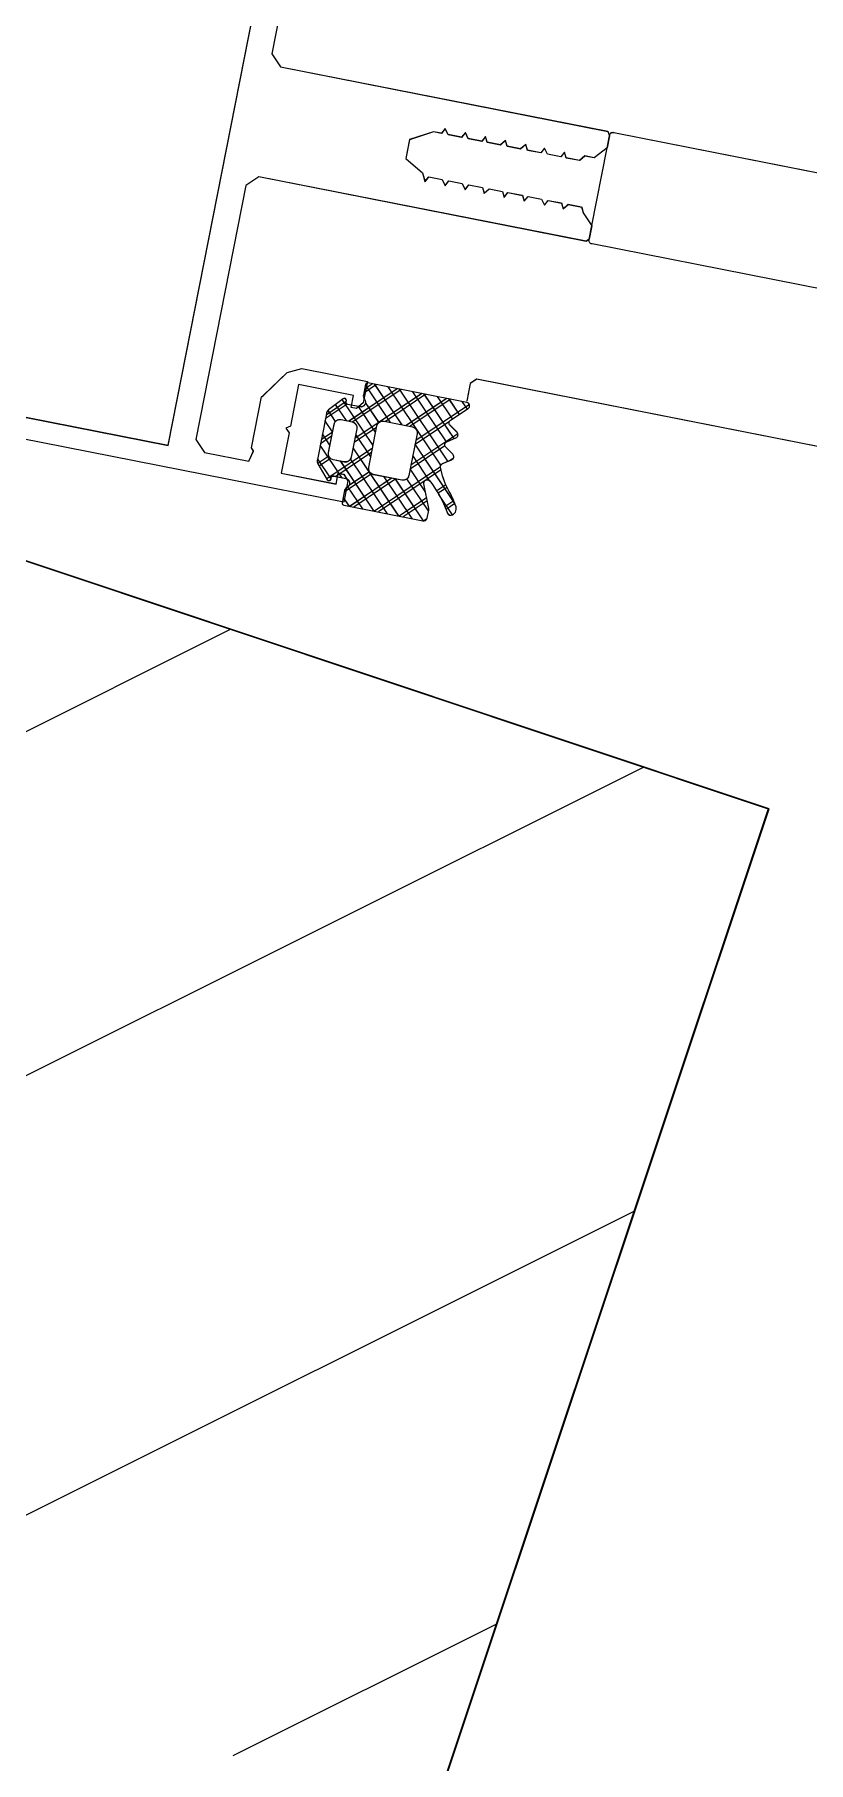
# Model space of a CAD drawing. Header units: millimetres. Extents: x -13407 to 95998, y -2719 to 109387.
# Drawn here: x 23757.5 to 23826.5, y 57328.6 to 57482.6 of the extents above; entities that cross this region are included whole.
import ezdxf

# ---------------------------------------------------------------- set-up
doc = ezdxf.new("R2010")
doc.units = ezdxf.units.MM
for name, color, linetype, lineweight in [('АР_Колонны', 5, 'Continuous', 30), ('АР_Колонны Штрих', 250, 'Continuous', 5), ('АР_Перегородки витражные', 152, 'Continuous', 13), ('АР_Размеры', 175, 'Continuous', 9), ('АР_Сущ Несущая стена', 202, 'Continuous', 30)]:
    doc.layers.add(name, color=color, linetype=linetype, lineweight=lineweight)
doc.layers.get('АР_Размеры').off()

# ---------------------------------------------------------------- blocks, each defined once
blk = doc.blocks.new('A$C22cfc1ba')
at = {"layer": 'АР_Колонны Штрих', "ltscale": 100}
h = blk.add_hatch(dxfattribs=at)
h.set_pattern_fill('ANSI35', color=253, scale=500, angle=161.5398319781508)
h.set_pattern_definition([(206.5398319781508, (904557.4273380883, -334887.6328481992), (55.8524828572085, -111.8279936272007), []), (206.5398319781508, (904473.5870999867, -334859.6450928613), (55.8524828572085, -111.8279936272007), [156.25, -31.25, 0, -31.25])])
h.paths.add_polyline_path([(8997.083304987558, 6104.928762437761), (9376.500911370626, 5978.270640051065), (9503.159033757322, 6357.688246434132), (9123.741427374254, 6484.346368820829)])
at = {"layer": 'АР_Колонны', "color": 253, "ltscale": 100}
blk.add_lwpolyline([(9376.500911370626, 5978.270640051065), (8997.083304987558, 6104.928762437761), (9123.741427374254, 6484.346368820829), (9503.159033757322, 6357.688246434132)], close=True, dxfattribs=at)
blk = doc.blocks.new('стойка витр.')
h = blk.add_hatch()
h.set_pattern_fill('ANSI37', color=253, scale=0.5, angle=-69.23283665521843)
h.set_pattern_definition([(335.7671633447816, (-69115.31625940584, 318510.9409690977), (0.6515825639889636, 1.447617495164233), []), (65.76716334478155, (-69115.31625940584, 318510.9409690977), (-1.447617495164233, 0.6515825639889636), [])])
edge = h.paths.add_edge_path()
edge.add_line((-7.614656875375658, -25.62993601259222), (-7.273265914729564, -26.53020796886267))
edge.add_arc((-7.672138333263274, -26.68151659366696), 0.4266069692434679, -30.765631391378577, 20.77378547182468, ccw=False)
edge.add_arc((-6.938850257283542, -27.11794408495156), 0.4267278803339729, 149.2463648056786, 290.7703475873838)
edge.add_line((-6.787522688187892, -27.51693863464607), (-5.761497533734655, -27.12786096686614))
edge.add_arc((-5.826270069284272, -26.95688741173914), 0.1828317202082013, 290.7489596719217, 380.7853669983573)
edge.add_line((-5.655337706935825, -26.89200624793739), (-5.698566115868744, -26.77800989551906))
edge.add_arc((-5.527559815348082, -26.71316091253391), 0.1828894349380834, 65.75635340077491, 200.7677215485159, ccw=False)
edge.add_line((-5.452462167653721, -26.54640093915077), (-3.994188920449233, -27.29736676610628))
edge.add_arc((-4.339684557994865, -27.83227055815794), 0.6367804192296694, 19.809448943918426, 57.14148607166612, ccw=False)
edge.add_line((-3.740585688123247, -27.61647007986176), (-2.270775810728082, -31.49246202532231))
edge.add_arc((-2.862326952422118, -31.72816639327794), 0.6367804192285443, -15.60715938413449, 21.72487774361298, ccw=False)
edge.add_line((-2.249025291763246, -31.89948590572749), (-2.842686385673005, -33.42856309223862))
edge.add_arc((-3.009474684396633, -33.35352837480535), 0.1828894349365558, 200.7666051236535, 335.7779732896313, ccw=False)
edge.add_line((-3.180482248484623, -33.41837402567035), (-3.223710657359334, -33.30437767335388))
edge.add_arc((-3.394684212462365, -33.36915020895407), 0.1828317202037067, 20.74895968940122, 110.7853670142414)
edge.add_line((-3.459565376309911, -33.19821784662781), (-4.485590530792251, -33.58729551440774))
edge.add_arc((-4.334307311281267, -33.98630688185023), 0.4267278803335083, 110.7639791032461, 252.2879618854569)
edge.add_arc((-4.593835025358378, -34.79921876089735), 0.4266069692128739, 20.760541213745626, 72.2999580801698, ccw=False)
edge.add_line((-4.194927641627146, -34.64800234186259), (-3.805871961842058, -35.67396951244882))
edge.add_arc((-3.976804324152614, -35.73885067632053), 0.1828317201976034, -69.25104032001241, 20.78536702306718, ccw=False)
edge.add_line((-3.912031788582681, -35.9098242314285), (-10.63804850899032, -38.46038830642647))
edge.add_arc((-10.76198657700206, -38.18099989774544), 0.3056444463879536, 200.8460379983515, 293.92230867425997, ccw=False)
edge.add_line((-11.04762355046114, -38.2897659172595), (-11.3069940036512, -37.6057878035499))
edge.add_arc((-11.02280217192234, -37.49789568213767), 0.3039830703908278, 175.7219656777917, 200.7890354028728, ccw=False)
edge.add_line((-11.32593828623067, -37.47521963119652), (-11.26283276302274, -35.23454482450325))
edge.add_arc((-11.5667631736687, -35.21197449929495), 0.3047673113958011, 355.7529257944983, 510.3971654946409)
edge.add_arc((-3.085478140807247, -39.81161386289363), 9.95296756819478, 151.493160172311, 169.5799937381118)
edge.add_arc((-13.27454869620142, -38.00608067109534), 0.4002801790508524, 282.30928711923883, 359.2250395672268, ccw=False)
edge.add_arc((-13.15914824141406, -37.79549114656839), 0.6024183835459826, 172.8865217206561, 267.13931994465963, ccw=False)
edge.add_arc((-2.924576102079248, -39.73891867786803), 11.01872594919693, 160.6453850739864, 169.4469810176308, ccw=False)
edge.add_arc((-19.07760885644255, -34.09585671602533), 6.091684827120307, 340.9199566399376, 360.7754221413588)
edge.add_arc((-13.29124725463213, -34.01305259408502), 0.3047655738143686, 359.9316076928689, 436.4302022680961)
edge.add_line((-13.21974018984474, -33.71679460741143), (-14.0766899229202, -33.52020163946145))
edge.add_arc((-14.00514734915965, -33.22393144415915), 0.3047857747414494, 145.1100748207506, 256.424251871352, ccw=False)
edge.add_line((-14.2551486332959, -33.04959347808472), (-13.74402617113083, -32.33421562775766))
edge.add_arc((-13.99402745527389, -32.1598776616858), 0.3047857747455562, 325.1100748218798, 436.4242518702226)
edge.add_line((-13.92248488150653, -31.86360746638093), (-14.7794566025841, -31.6669565144839))
edge.add_arc((-14.7079140287954, -31.37068631918638), 0.3047857747434108, 145.1100748199116, 256.4242518659954, ccw=False)
edge.add_line((-14.95791531293071, -31.19634835310717), (-14.44679285076563, -30.48097050278011))
edge.add_arc((-14.69684457899481, -30.30662212908397), 0.3048331054870662, 325.1138936033488, 425.7589859189499)
edge.add_line((-14.57168746687239, -30.0286672415823), (-16.28069433249766, -29.27720980550657))
edge.add_arc((-16.15556139849932, -28.99925320327871), 0.3048247429148342, 110.79403674408451, 245.7632621299588, ccw=False)
edge.add_line((-16.26377712844987, -28.71428394233226), (-7.850470401957864, -25.52388481301023))
edge.add_arc((-7.785589238115906, -25.69481717533219), 0.1828317201977073, 20.785366643697614, 110.7853670130821, ccw=False)
edge = h.paths.add_edge_path(flags=16)
edge.add_line((-3.343847721320344, -31.0696095920357), (-4.256775251385989, -28.66215553430811))
edge.add_arc((-4.763091039367282, -28.8541548874382), 0.5414973949720253, 20.7671633452251, 110.7671633452251)
edge.add_line((-4.955090392497368, -28.34783909945691), (-5.880512773175724, -28.69876731990371))
edge.add_arc((-5.68851342006019, -29.20508310789228), 0.5414973949736688, 110.7671633435124, 200.7671633435124)
edge.add_line((-6.194829208048759, -29.39708246100781), (-5.281901677954011, -31.8045365187354))
edge.add_arc((-4.775585889972717, -31.61253716560532), 0.5414973949720253, 200.7671633452251, 290.7671633452251)
edge.add_line((-4.583586536842631, -32.11885295358661), (-3.658164156164275, -31.76792473313981))
edge.add_arc((-3.850163509294362, -31.26160894516579), 0.541497394965222, 290.7671633454981, 380.7671633454981)
edge = h.paths.add_edge_path(flags=16)
edge.add_line((-6.665125275787432, -32.97088079506648), (-8.003619441966293, -29.4411776089255))
edge.add_arc((-8.509935229947587, -29.63317696205559), 0.5414973949720253, 20.7671633452251, 110.7671633452251)
edge.add_line((-8.701934583077673, -29.12686117407429), (-11.1093675273587, -30.03978069775621))
edge.add_arc((-10.91736817424317, -30.54609648574478), 0.5414973949736688, 110.7671633435124, 200.7671633435124)
edge.add_line((-11.42368396223173, -30.73809583886032), (-10.08518979602377, -34.2677990250013))
edge.add_arc((-9.578874008042476, -34.07579967187121), 0.5414973949720253, 200.7671633452251, 290.7671633452251)
edge.add_line((-9.38687465491239, -34.5821154598525), (-6.979441710631363, -33.66919593617058))
edge.add_arc((-7.171441063761449, -33.16288014819656), 0.541497394965222, 290.7671633454981, 380.7671633454981)
at = {"color": 253, "lineweight": 0, "ltscale": 100, "transparency": 33554687}
for points in [[(-12.4510803312005, 26.30097287951503), (-4.305940852005733, 4.821667629301373), (-4.8720624113339, 3.563811556159635), (-32.68827406296623, -6.984337978748954), (-32.78663952485658, -7.412805841304362), (-32.39756185706938, -8.438830995786702), (-31.09647737510386, -9.118948907402228), (-30.2985029091069, -8.81635004535201), (-29.78357822878752, -9.142708211846184), (-28.64349873815081, -8.710380147196702), (-28.58844165704795, -8.16787993638718), (-28.18751332900138, -8.537466511741513), (-27.04754980615689, -8.105182423096267), (-26.87849637278123, -7.51945380341931), (-26.47751006082399, -7.889018390778801), (-25.33748855406884, -7.456712314131437), (-25.28243147299509, -6.914212103321915), (-24.7675067926466, -7.240570269808813), (-23.62748528589145, -6.808264193168725), (-23.5724282048177, -6.265763982351928), (-23.05744554058765, -6.592100160843984), (-21.91748201774317, -6.159816072198737), (-21.86242493664031, -5.617315861389216), (-21.46149660859373, -5.986902436743549), (-20.32147510183859, -5.554596360096184), (-20.15236368455226, -4.968845752424386), (-19.75143535650568, -5.338432327778719), (-18.6114718336612, -4.906148239133472), (-18.44241840028553, -4.320419619456516), (-18.0414320883574, -4.689984206808731), (-17.35739599072258, -4.430591765623831), (-15.14439867439796, -4.764904394331097), (-14.53915697429329, -6.360969294146344), (-15.78927863537683, -7.87813783652382), (-15.87193323494284, -8.691881148712127), (-16.27286156296032, -8.322294573416002), (-17.41288306971546, -8.754600650063367), (-17.58193650312023, -9.340329269682115), (-17.9828648311377, -8.97074269438599), (-19.12288633789285, -9.403048771026079), (-19.29193977129762, -9.988777390644827), (-19.69292608322576, -9.61921280335082), (-20.83288960607024, -10.05149689199607), (-20.8879466871731, -10.59399710274738), (-21.40287136749248, -10.26763893631141), (-22.54295085812919, -10.6999670009609), (-22.59800793926115, -11.24246721171221), (-22.99893626727862, -10.87288063641608), (-24.25289614239591, -11.34839313392149), (-24.30795322352787, -11.89089334468008), (-24.70893953545601, -11.52132875738607), (-25.84896104221116, -11.95363483402616), (-26.01801447558682, -12.53936345364491), (-26.4189428036334, -12.16977687834878), (-27.55896431035944, -12.60208295499615), (-27.61402139149141, -13.14458316574746), (-28.12900405569235, -12.81824698731361), (-29.26896757853683, -13.25053107595886), (-29.32402465966879, -13.79303128671745), (-29.89022619093885, -15.05085136390699), (-29.45792011427693, -16.19087287064031), (-29.14341260807123, -16.33238676948531), (-1.327200956468005, -5.784237234569446), (-0.06938087928574532, -6.350438765824947), (8.118987008783733, -27.94374036834779), (7.552865449426463, -29.20159644143132), (3.790811872313498, -30.62819989795389), (3.216969908826286, -29.80262791351561), (3.358505795680685, -29.48817839122057), (1.715760294842767, -25.15614305267809), (1.558535533695249, -25.08537510928727), (-0.902061547501944, -23.41060979175381), (-2.258247086545452, -23.27287612311193), (-7.844300284108613, -25.39115610946465), (-7.152623754285742, -27.21515572990756), (-6.480474312818842, -27.61228183979256), (-6.024430919787847, -27.43934621633525), (-6.413508587575052, -26.41332106186019), (-1.739484192192322, -24.64089033441996), (-0.3993375533900689, -28.17495120693638), (0.02910832117777318, -28.2732586849088), (-0.1831955090747215, -28.74493296838773), (1.113700732850702, -32.16493950470613), (-3.560323662532028, -33.93737023214635), (-3.906150933442404, -33.02539941386931), (-4.3621943264734, -33.19833503732661), (-4.645266100153094, -33.82723408192396), (-3.953589570330223, -35.65123370236688), (88.61521743849153, -0.5483364844694734)], [(-56.0608929025766, -41.98018508909445), (-55.7778211288678, -41.3512860444971), (-17.47126860445132, -26.8251079561378), (-16.84236955983215, -27.10817972981749), (-16.28037825660431, -28.59019029343472)]]:
    blk.add_lwpolyline(points, dxfattribs=at)
blk.add_lwpolyline([(63.8117502759269, 56.26367979055794), (85.07351613373612, 0.1949089383633691), (10.63088292890461, -28.03438542609365), (-10.63088292890461, 28.03438542610093)], close=True, dxfattribs=at)
for points in [[(-59.94503853938659, -19.40384657128016, -1.575399656426527e-05), (-56.87977393603069, -20.78551547546522, -0.4398191101055806)], [(-56.36006749374792, -22.15601788895583, -1.575399656426528e-05), (-57.73845635901671, -25.2227588602982, -0.2080566110632873)], [(-60.62370682114852, -28.40042247599195), (-29.6323624739598, -16.64818975485105, 0.5239329190821609), (-29.45792011430603, -16.19087287058937), (-29.84699778209324, -15.16484771611431), (-32.39756185706938, -8.438830995786702), (-32.78663952485658, -7.412805841304362, 0.5239329190821609), (-33.2204523376422, -7.186144611914642), (-64.21182667926769, -18.93829823563283, 0.4143255057077639)]]:
    blk.add_lwpolyline(points, format="xyb", dxfattribs=at)
blk.add_lwpolyline([(-7.614656875375658, -25.62993601259222), (-7.273265914729564, -26.53020796886267, -0.2287523810762611), (-7.305569090007339, -26.89973780277796, 0.7101639231358212), (-6.787522688187892, -27.51693863464607), (-5.761497533734655, -27.12786096686614, 0.4143996870914876), (-5.655337706935825, -26.89200624793739), (-5.698566115868744, -26.77800989551906, -0.6682503890445888), (-5.452462167653721, -26.54640093915077), (-3.994188920449233, -27.29736676610628, -0.1643479059441302), (-3.740585688123247, -27.61647007986176), (-2.270775810728082, -31.49246202532231, -0.1643479059441302), (-2.249025291763246, -31.89948590572749), (-2.842686385673005, -33.42856309223862, -0.6682503891596868), (-3.180482248484623, -33.41837402567035), (-3.223710657359334, -33.30437767335388, 0.4143996870833266), (-3.459565376309911, -33.19821784662781), (-4.485590530792251, -33.58729551440774, 0.7101639231391418), (-4.464132105349563, -34.39280682858953, -0.2287523810910513), (-4.194927641627146, -34.64800234186259), (-3.805871961842058, -35.67396951244882, -0.4143996871765861), (-3.912031788582681, -35.9098242314285), (-10.63804850899032, -38.46038830642647, -0.4300281847644905), (-11.04762355046114, -38.2897659172595), (-11.3069940036512, -37.6057878035499, -0.1098139781175365), (-11.32593828623067, -37.47521963119652), (-11.26283276302274, -35.23454482450325, 0.8000358277039689), (-11.83174935798161, -35.06142405519495, 0.07908294790216032), (-12.87430513065192, -38.01149454006372, -0.3488032577412263), (-13.18921346374555, -38.39715882165183, -0.4361245879823007), (-13.75692971088574, -37.72089072036033, -0.03842309887939363), (-13.32058396766661, -36.08715992321959, 0.08685322061285544), (-12.98648189794039, -34.01341638380836, 0.3467629046601076), (-13.21974018984474, -33.71679460741143), (-14.0766899229202, -33.52020163946145, -0.5278770357902526), (-14.2551486332959, -33.04959347808472), (-13.74402617113083, -32.33421562775766, 0.5278770357776507), (-13.92248488150653, -31.86360746638093), (-14.7794566025841, -31.6669565144839, -0.5278770357650493), (-14.95791531293071, -31.19634835310717), (-14.44679285076563, -30.48097050278011, 0.4697389635461835), (-14.57168746687239, -30.0286672415823), (-16.28069433249766, -29.27720980550657, -0.667984424932516), (-16.26377712844987, -28.71428394233226), (-7.850470401957864, -25.52388481301023, -0.4142135642613711)], format="xyb", close=True, dxfattribs=at)
at = {"color": 253}
for points in [[(-6.665125275787432, -32.97088079506648), (-8.003619441966293, -29.4411776089255, 0.414213562373095), (-8.701934583077673, -29.12686117407429), (-11.1093675273587, -30.03978069775621, 0.414213562373095), (-11.42368396223173, -30.73809583886032), (-10.08518979602377, -34.2677990250013, 0.414213562373095), (-9.38687465491239, -34.5821154598525), (-6.979441710631363, -33.66919593617058, 0.414213562373095)], [(-3.343847721320344, -31.0696095920357), (-4.256775251385989, -28.66215553430811, 0.414213562373095), (-4.955090392497368, -28.34783909945691), (-5.880512773175724, -28.69876731990371, 0.414213562373095), (-6.194829208048759, -29.39708246100781), (-5.281901677954011, -31.8045365187354, 0.414213562373095), (-4.583586536842631, -32.11885295358661), (-3.658164156164275, -31.76792473313981, 0.414213562373095)]]:
    blk.add_lwpolyline(points, format="xyb", close=True, dxfattribs=at)
blk = doc.blocks.new('A$Cae753e6d')
h = blk.add_hatch()
h.set_pattern_fill('ANSI37', color=253, scale=0.4999999999999999, angle=11.05056813833426)
h.set_pattern_definition([(56.05056813833426, (-325621.265985979, -14412.00416827056), (-1.316880116997287, 0.8865568269756945), []), (146.0505681383342, (-325621.265985979, -14412.00416827056), (-0.8865568269756945, -1.316880116997287), [])])
edge = h.paths.add_edge_path()
edge.add_line((9.422311599832028, -56.64755076107394), (10.36728703428525, -56.46300046607212))
edge.add_arc((10.44910543868434, -56.88168800458581), 0.4266069692410905, 49.51777340105292, 101.05719026425612, ccw=False)
edge.add_arc((11.00303281618015, -56.23257721432165), 0.4267278803678299, 229.5297695967835, 371.0537523784885)
edge.add_line((11.42184393119533, -56.150760750068), (11.21151499263942, -55.07378777605481))
edge.add_arc((11.03206214064672, -55.10877508535126), 0.1828317201694474, 11.0323644559501, 101.0687717823858)
edge.add_line((10.99696080910508, -54.92934450149187), (10.87730390776414, -54.95271306288487))
edge.add_arc((10.84224677426001, -54.77321503280623), 0.1828894349371676, 146.0397581948862, 281.0511263426273, ccw=False)
edge.add_line((10.69055363093503, -54.67104979566648), (11.67686645395588, -53.36044018491521))
edge.add_arc((12.14578586899953, -53.79125787782336), 0.63678041924009, 100.09285373580951, 137.4248908635572, ccw=False)
edge.add_line((12.03419396467507, -53.16433160686574), (16.10265033214819, -52.36977674829541))
edge.add_arc((16.23513446424144, -52.99262284237732), 0.636780419116041, 64.67624540846452, 102.00828253621222, ccw=False)
edge.add_line((16.50750624388456, -52.41703365222202), (17.91445317131002, -53.26024826329376))
edge.add_arc((17.81234518105123, -53.41197994665619), 0.1828894349345614, -78.94999008860498, 56.06137807737059, ccw=False)
edge.add_line((17.84739881695714, -53.59147865980049), (17.72774191573262, -53.61484722116438))
edge.add_arc((17.76272922512661, -53.7943000731664), 0.1828317201972567, 101.0323644853947, 191.0687718102334)
edge.add_line((17.58329864125699, -53.82940140480059), (17.79362757969648, -54.90637437884288))
edge.add_arc((18.21244778606908, -54.82460446636816), 0.426727880331382, 191.0473838963404, 332.5713666785506)
edge.add_arc((18.96989638354592, -55.21760825723041), 0.4266069692042826, 101.04394600933529, 152.5833628757597, ccw=False)
edge.add_line((18.88817476341501, -54.79890181713563), (19.96508687443566, -54.58858476499154))
edge.add_arc((20.00018820607829, -54.76801534885613), 0.1828317201939407, 11.032364470052812, 101.06877181313212, ccw=False)
edge.add_line((20.17964105808642, -54.73302803951083), (21.55843372305389, -61.79302866350918))
edge.add_arc((21.26213561383305, -61.86803505050477), 0.3056444464046099, -78.87055721437781, 14.205713461530422, ccw=False)
edge.add_line((21.32113300031051, -62.1679314259527), (20.60319159307983, -62.30814279404876))
edge.add_arc((20.54481166466213, -62.00981832130684), 0.3039830703818929, 256.0053704728492, 281.0724401979303, ccw=False)
edge.add_line((20.47129915107507, -62.30477868716116), (18.2734182884451, -61.86440883117029))
edge.add_arc((18.19987592661227, -62.16016994274878), 0.3047673114133021, 76.03633058298733, 230.68057028313)
edge.add_arc((24.1649595457776, -54.57685566072807), 9.952967568197618, 231.7765649659957, 249.8633985317964)
edge.add_arc((20.66566831718335, -64.31503155701597), 0.4002801790500981, 2.592691911632528, 79.50844435961972, ccw=False)
edge.add_arc((20.47757647516795, -64.16574434473631), 0.6024183835098942, 253.1699265163702, 347.42272474037395, ccw=False)
edge.add_arc((24.12046342160097, -54.40599270143939), 11.01872594909505, 240.92878986685412, 249.7303858104985, ccw=False)
edge.add_arc((15.83212724664761, -69.37489710095741), 6.091684827287554, 61.20336143423746, 81.05882693565867)
edge.add_arc((16.7271034230545, -63.65756776326981), 0.304765573773833, 80.21501248920164, 156.7136070644281)
edge.add_line((16.4471639636904, -63.53708559011284), (16.108759613242, -64.34856210592261))
edge.add_arc((15.82881411340204, -64.2280428726535), 0.3047857747146675, 225.3934796143647, 336.70765666496777, ccw=False)
edge.add_line((15.61478315573186, -64.44503392690967), (14.99593229638413, -63.82050590189465))
edge.add_arc((14.78190133872031, -64.03749695616524), 0.3047857747204634, 45.3934796171209, 156.7076566654631)
edge.add_line((14.50195583887398, -63.91697772289626), (14.16349062533118, -64.72846612503054))
edge.add_arc((13.88354512543519, -64.6079468917001), 0.3047857747903789, 225.3934796124579, 336.70765665854196, ccw=False)
edge.add_line((13.66951416770462, -64.82493794600305), (13.0506633084733, -64.20040992098802))
edge.add_arc((12.83661357877662, -64.4174489391681), 0.3048331054787111, 45.39729839756603, 146.0423907131678)
edge.add_line((12.58376943366602, -64.24717545186286), (11.55465451919008, -65.80483884230489))
edge.add_arc((11.30180460331359, -65.63458889688393), 0.3048247428844812, 191.0774415371327, 326.0466669230062, ccw=False)
edge.add_line((11.00265923689585, -65.69315658102278), (9.277982346364297, -56.8620826767874))
edge.add_arc((9.457412930263347, -56.82698134519929), 0.1828317202172859, 101.06877142490299, 191.0687717942871, ccw=False)
edge = h.paths.add_edge_path(flags=16)
edge.add_line((15.50475630001165, -53.35608817577304), (12.97775884275325, -53.84960166733072))
edge.add_arc((13.08155051076756, -54.38105883252138), 0.5414973949906723, 101.0505681359266, 191.0505681359267)
edge.add_line((12.5500933455769, -54.48485050053569), (12.73979932523798, -55.45622521704354))
edge.add_arc((13.27125649036316, -55.35243354906561), 0.5414973949194297, 191.0505681334767, 281.0505681334768)
edge.add_line((13.37504815834109, -55.88389071419078), (15.90204561559949, -55.39037722261855))
edge.add_arc((15.79825394758518, -54.85892005742789), 0.5414973949906723, 281.0505681359267, 371.0505681359267)
edge.add_line((16.32971111277584, -54.75512838941358), (16.14000513323117, -53.78375367289118))
edge.add_arc((15.60854796806234, -53.88754534094187), 0.5414973949762222, 11.05056814014731, 101.0505681401473)
edge = h.paths.add_edge_path(flags=16)
edge.add_line((16.81820486090146, -56.95060756772), (13.11323240352795, -57.67417532925901))
edge.add_arc((13.21702407160046, -58.20563249439147), 0.5414973949447008, 101.0505681431519, 191.0505681431519)
edge.add_line((12.68556690646801, -58.30942416246398), (13.17907606984954, -60.83639945785399))
edge.add_arc((13.71053323503293, -60.73260778981785), 0.541497394987715, 191.050568138341, 281.050568138341)
edge.add_line((13.81432490306906, -61.26406495500123), (17.51929736044258, -60.54049719343311))
edge.add_arc((17.41550569237006, -60.00904002830066), 0.5414973949447008, 281.0505681431519, 371.0505681431519)
edge.add_line((17.94696285750251, -59.90524836022814), (17.45345369412098, -57.37827306483814))
edge.add_arc((16.92199652895215, -57.48206473288883), 0.5414973949762222, 11.05056814014731, 101.0505681401473)
at = {"color": 253, "lineweight": 0, "ltscale": 100, "transparency": 33554687}
for points in [[(-42.57989575096872, -52.64996138155402), (-20.03402428305708, -48.24683397960325), (-18.8897597193718, -49.01712881213462), (-13.18760490964632, -78.2145691072219), (-12.7818851970369, -78.38383808873186), (-11.70491222303826, -78.17350915024872), (-10.81496048928238, -77.0058760252723), (-10.97854041866958, -76.168277716788), (-10.56995763466693, -75.71582088140713), (-10.80366702086758, -74.51913014306047), (-11.32909261167515, -74.37330247237696), (-10.89714126626495, -74.0405025381915), (-11.13082687975839, -72.84393352607731), (-11.6796210318571, -72.5784489541984), (-11.24768157291692, -72.24558815688943), (-11.48137907276396, -71.04895828163717), (-12.00680466345511, -70.90313061099732), (-11.59822187945247, -70.45067377558735), (-11.83191937929951, -69.25404390033509), (-12.35734496999066, -69.10821622968069), (-11.94877407234162, -68.65569853117631), (-12.18245968583506, -67.45912951904756), (-12.70788527664263, -67.31330184837861), (-12.27593393123243, -66.98050191419316), (-12.50963143107947, -65.7838720389409), (-13.05843746953178, -65.51832660393848), (-12.626486124238, -65.18552666975302), (-12.86017173773143, -63.98895765763882), (-13.40896588971373, -63.72347308575991), (-12.97702643077355, -63.39061228848004), (-13.11724968522321, -62.67261001805309), (-12.41423455590848, -60.54778254653502), (-10.73891621269286, -60.22059891495155), (-9.454501144122332, -61.70884704113996), (-8.666381303337403, -61.92765535345825), (-9.098332648631185, -62.2604552876146), (-8.864635148784146, -63.45708516286686), (-8.315840996801853, -63.72256973476033), (-8.74779234197922, -64.05536966893123), (-8.514094842132181, -65.25199954416894), (-7.965300690149888, -65.51748411607696), (-8.397240149090067, -65.85034491337137), (-8.163554535596631, -67.04691392548557), (-7.638128944905475, -67.19274159615452), (-8.046711728908122, -67.64519843153539), (-7.813002342707478, -68.8418891698966), (-7.287576752016321, -68.98771684059466), (-7.719528097310103, -69.32051677475101), (-7.462473922409117, -70.63674268806062), (-6.937048331834376, -70.78257035877323), (-7.368987790658139, -71.11543115605309), (-7.135290290811099, -72.31206103130535), (-6.586496138828807, -72.57754560316971), (-7.018447484122589, -72.91034553736972), (-6.78474998427555, -74.10697541259287), (-6.259324393584393, -74.25280308329093), (-6.667895291233435, -74.70532078178076), (-6.43420967774, -75.90188979389495), (-5.908784087048844, -76.047717464593), (-4.764568500220776, -76.81808504663059), (-3.567938624997623, -76.584387546769), (-3.375373831600882, -76.29827575852687), (-9.077528641326353, -47.10083546345413), (-8.307161059346981, -45.95661987662606), (14.35836730990559, -41.53012391332595), (15.50263187347446, -42.30041874587187), (16.2738300570054, -46.24927907524398), (15.36325110692997, -46.67555325481226), (15.07720018178225, -46.48297657507646), (10.53005534643307, -47.37101756536867), (10.43376700649969, -47.51404302792798), (8.367739864392206, -49.65668362136057), (8.00309199502226, -50.97016818966949), (9.148199046496302, -56.83359980155365), (11.06277032906655, -56.45969093363965), (11.56764145288616, -55.86420863568492), (11.47415532113519, -55.38552016772155), (10.39718234702013, -55.59584910621925), (9.439035672694445, -50.68973356715287), (13.14858219970483, -49.96527250629151), (13.31779031804763, -49.55956467997748), (13.746866705711, -49.84842969955935), (17.33669546828605, -49.14734908640094), (18.29484214261174, -54.05346462546731), (17.33758693293203, -54.24041311624751), (17.43107306468301, -54.71910158421088), (18.00317491497844, -55.10425494366791), (19.91774619743228, -54.73034607573936), (0.9417017695959657, 42.43501381140959)], [(17.36150292877574, -107.1583186339558), (16.7894010784803, -106.7731652744842), (8.936789966071956, -66.56448070413899), (9.321943325572647, -65.99237885387265), (10.87754390446935, -65.68857566999213)]]:
    blk.add_lwpolyline(points, dxfattribs=at)
blk.add_lwpolyline([(-59.24152691301424, 27.57580246441648), (-0.3886317064752802, 39.06956068692671), (14.87165694439318, -39.06956068691215), (-43.98123826214578, -50.56331890943693)], close=True, dxfattribs=at)
blk.add_lwpolyline([(9.422311599832028, -56.64755076107394), (10.36728703428525, -56.46300046607212, -0.2287523810762611), (10.72606386034749, -56.55720759088581, 0.7101639231358212), (11.42184393119533, -56.150760750068), (11.21151499263942, -55.07378777605481, 0.4143996870914876), (10.99696080910508, -54.92934450149187), (10.87730390776414, -54.95271306288487, -0.6682503890445888), (10.69055363093503, -54.67104979566648), (11.67686645395588, -53.36044018491521, -0.1643479059441302), (12.03419396467507, -53.16433160686574), (16.10265033214819, -52.36977674829541, -0.1643479059441302), (16.50750624388456, -52.41703365222202), (17.91445317131002, -53.26024826329376, -0.6682503891596868), (17.84739881695714, -53.59147865980049), (17.72774191573262, -53.61484722116438, 0.4143996870833266), (17.58329864125699, -53.82940140480059), (17.79362757969648, -54.90637437884288, 0.7101639231391418), (18.59120517608244, -55.02117385198653, -0.2287523810910513), (18.88817476341501, -54.79890181713563), (19.96508687443566, -54.58858476499154, -0.4143996871765861), (20.17964105808642, -54.73302803951083), (21.55843372305389, -61.79302866350918, -0.4300281847644905), (21.32113300031051, -62.1679314259527), (20.60319159307983, -62.30814279404876, -0.1098139781175365), (20.47129915107507, -62.30477868716116), (18.2734182884451, -61.86440883117029, 0.8000358277039689), (18.00676217535511, -62.3959456691955, 0.07908294790216032), (20.73855557898059, -63.92144336002821, -0.3488032577412263), (21.0655387485167, -64.29692465541302, -0.4361245879823007), (20.30315572861582, -64.74235973818577, -0.03842309887939363), (18.76650560752023, -64.03654083050787, 0.08685322061285544), (16.77889872831292, -63.35723577810859, 0.3467629046601076), (16.4471639636904, -63.53708559011284), (16.108759613242, -64.34856210592261, -0.5278770357902526), (15.61478315573186, -64.44503392690967), (14.99593229638413, -63.82050590189465, 0.5278770357776507), (14.50195583887398, -63.91697772289626), (14.16349062533118, -64.72846612503054, -0.5278770357650493), (13.66951416770462, -64.82493794600305), (13.0506633084733, -64.20040992098802, 0.4697389635461835), (12.58376943366602, -64.24717545186286), (11.55465451919008, -65.80483884230489, -0.667984424932516), (11.00265923689585, -65.69315658102278), (9.277982346364297, -56.8620826767874, -0.4142135642613711)], format="xyb", close=True, dxfattribs=at)
at = {"color": 253}
for points in [[(15.50475630001165, -53.35608817577304), (12.97775884275325, -53.84960166733072, 0.414213562373095), (12.5500933455769, -54.48485050053569), (12.73979932523798, -55.45622521704354, 0.414213562373095), (13.37504815834109, -55.88389071419078), (15.90204561559949, -55.39037722261855, 0.414213562373095), (16.32971111277584, -54.75512838941358), (16.14000513323117, -53.78375367289118, 0.414213562373095)], [(16.81820486090146, -56.95060756772), (13.11323240352795, -57.67417532925901, 0.414213562373095), (12.68556690646801, -58.30942416246398), (13.17907606984954, -60.83639945785399, 0.414213562373095), (13.81432490306906, -61.26406495500123), (17.51929736044258, -60.54049719343311, 0.414213562373095), (17.94696285750251, -59.90524836022814), (17.45345369412098, -57.37827306483814, 0.414213562373095)]]:
    blk.add_lwpolyline(points, format="xyb", close=True, dxfattribs=at)
at = {"color": 253, "lineweight": 0, "ltscale": 100, "transparency": 33554687}
for points in [[(-5.546515761641786, -107.1764260924829, -1.575399656426527e-05), (-3.667327771196142, -104.3883248486236, -0.4398191101055806)], [(-2.228772338363342, -104.1073801597377, -1.575399656426528e-05), (0.5613376825349405, -105.9835843384499, -0.2080566110632873)], [(3.206458747037686, -109.3637545765087), (-3.14662360935472, -76.83351106449845, 0.5239329190821609), (-3.567938624997623, -76.58438754678355), (-4.644911599112675, -76.79471648528124), (-11.70491222303826, -78.17350915024872), (-12.7818851970369, -78.38383808873186, 0.5239329190821609), (-13.07851158862468, -78.77317297449918), (-6.725512257195078, -111.3034327009955, 0.4143255057077639)]]:
    blk.add_lwpolyline(points, format="xyb", dxfattribs=at)
at = {"layer": 'АР_Перегородки витражные', "color": 253, "rotation": 80.28340479355269}
blk.add_blockref('стойка витр.', (-14.5547906588763, -44.81643979817454), dxfattribs=at)
blk = doc.blocks.new('A$Ceb121605')
at = {"color": 253, "ltscale": 100}
blk.add_blockref('A$Cae753e6d', (211.1200890702976, 287.6342008947599), dxfattribs=at)
blk = doc.blocks.new('A$C99cbc27b')
at = {"color": 253, "ltscale": 100, "xscale": -1, "rotation": 89.90413134762046}
blk.add_blockref('A$Ceb121605', (6448.437365041493, 384.3618691800366), dxfattribs=at)

msp = doc.modelspace()

# ---------------------------------------------------------------- hatches: boundary and pattern name
at = {"layer": 'АР_Колонны Штрих', "ltscale": 100}
h = msp.add_hatch(dxfattribs=at)
h.set_pattern_fill('ANSI35', color=253, scale=500, angle=161.5398319781508)
h.set_pattern_definition([(206.5398319781508, (918877.2445607446, -283831.7425708724), (55.8524828572085, -111.8279936272007), []), (206.5398319781508, (918793.4043226431, -283803.7548155345), (55.8524828572085, -111.8279936272007), [156.25, -31.25, 0, -31.25])])
h.paths.add_polyline_path([(23316.90052764391, 57160.81903976461), (23696.31813402698, 57034.16091737791), (23822.97625641368, 57413.57852376098), (23443.55865003061, 57540.23664614768)])

# ---------------------------------------------------------------- linework, layer by layer
at = {"layer": 'АР_Колонны', "color": 253, "ltscale": 100}
msp.add_lwpolyline([(23696.31813402698, 57034.16091737791), (23316.90052764391, 57160.81903976461), (23443.55865003061, 57540.23664614768), (23822.97625641368, 57413.57852376098)], close=True, dxfattribs=at)
at = {"layer": 'АР_Сущ Несущая стена', "color": 253, "lineweight": 18, "ltscale": 100}
for centre, radius, start, end in [((14679.83133797439, 60189.09523875648), 9144.28346907419, 272.8206375183279, 356.2887310665525), ((14687.49876046945, 60171.10561155499), 9778.654617052323, 272.5925479651556, 356.6353913737195)]:
    msp.add_arc(centre, radius, start, end, dxfattribs=at)

# ---------------------------------------------------------------- block references
at = {"color": 253, "ltscale": 100, "xscale": -1, "rotation": 89.90413134762046}
msp.add_blockref('A$Ceb121605', (24018.37451892304, 57671.56914692513), dxfattribs=at)
at = {"color": 253, "ltscale": 150}
msp.add_blockref('A$C22cfc1ba', (14319.81598455945, 51055.89877324671), dxfattribs=at)
at = {"layer": 'АР_Размеры', "color": 253, "ltscale": 100}
msp.add_blockref('A$C99cbc27b', (17569.93839202856, 57287.19878176285), dxfattribs=at)

doc.saveas('drawing.dxf')
